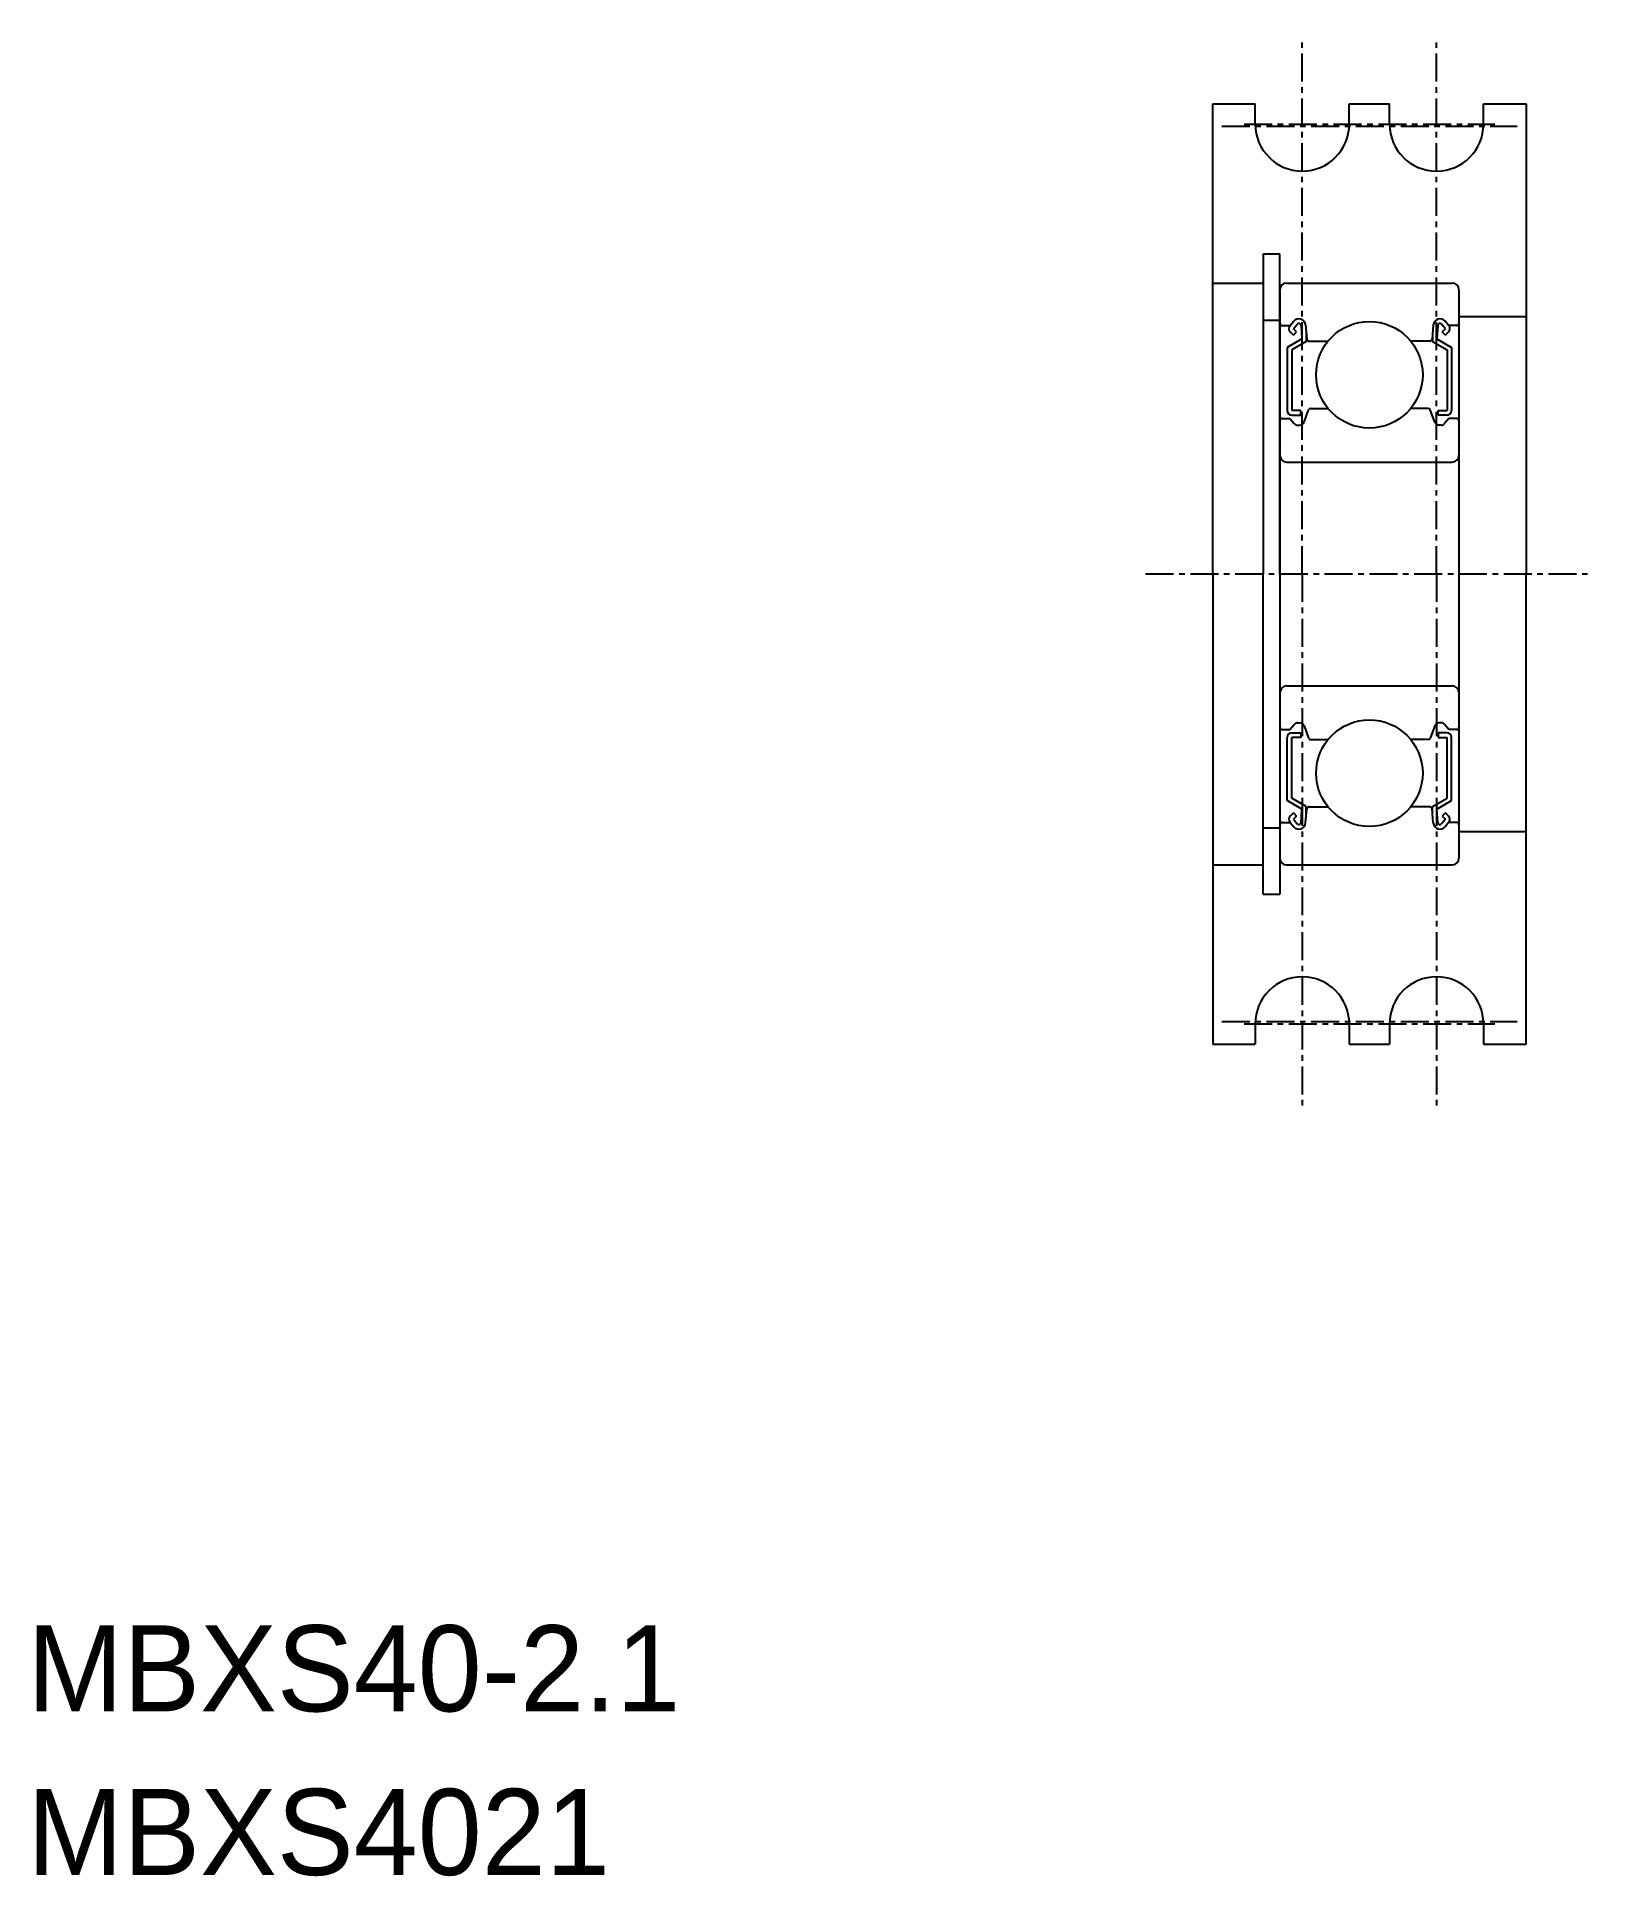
# Model space of a CAD drawing. Extents: x 0.4 to 70, y -0.1 to 82.1.
import ezdxf

# ---------------------------------------------------------------- set-up
doc = ezdxf.new("R2010")
doc.units = 0
doc.linetypes.add('CENTER', pattern=[2, 1.25, -0.25, 0.25, -0.25])
doc.layers.get('0').update_dxf_attribs({"linetype": 'CONTINUOUS'})
doc.layers.add('CENTER', color=1, linetype='CENTER')

msp = doc.modelspace()

# ---------------------------------------------------------------- linework, layer by layer
at = {"color": 7, "linetype": 'CONTINUOUS'}
for p, q in [((52.964, 58.125), (52.964, 79.125)), ((52.964, 79.125), (54.864, 79.125)), ((54.864, 78.225), (54.864, 79.125)), ((59.064, 79.125), (60.864, 79.125)), ((59.064, 78.225), (59.064, 79.125)), ((60.864, 78.225), (60.864, 79.125)), ((65.064, 79.125), (66.964, 79.125)), ((65.064, 78.225), (65.064, 79.125)), ((66.964, 79.125), (66.964, 58.125)), ((55.214, 72.425), (55.214, 58.125)), ((55.214, 72.425), (55.964, 72.425)), ((55.964, 58.125), (55.964, 72.425)), ((52.964, 71.125), (55.214, 71.125)), ((55.964, 70.825), (55.964, 45.425)), ((56.264, 71.125), (63.664, 71.125)), ((63.964, 70.825), (63.964, 45.425)), ((55.214, 69.469), (55.964, 69.469)), ((56.064, 69.225), (56.424, 69.225)), ((56.412, 69.211), (56.583, 69.416)), ((56.566, 69.083), (56.736, 69.286)), ((56.707, 68.942), (56.566, 69.083)), ((56.912, 69.227), (56.945, 68.626)), ((57.112, 69.249), (57.166, 68.617)), ((62.815, 69.249), (62.761, 68.617)), ((63.015, 69.227), (62.983, 68.626)), ((63.362, 69.083), (63.191, 69.286)), ((63.22, 68.942), (63.361, 69.083)), ((63.515, 69.211), (63.344, 69.416)), ((63.864, 69.225), (63.504, 69.225)), ((63.964, 69.625), (66.964, 69.625)), ((56.945, 68.626), (56.295, 68.25)), ((56.295, 68.25), (56.295, 65.425)), ((56.566, 68.8), (56.424, 68.942)), ((57.145, 68.51), (56.495, 68.135)), ((56.566, 68.8), (56.707, 68.942)), ((57.145, 68.871), (57.145, 68.51)), ((57.266, 68.525), (58.114, 68.525)), ((62.661, 68.525), (61.813, 68.525)), ((62.782, 68.51), (63.432, 68.135)), ((62.783, 68.871), (62.783, 68.51)), ((62.982, 68.626), (63.632, 68.25)), ((63.362, 68.8), (63.221, 68.942)), ((63.362, 68.8), (63.503, 68.942)), ((63.633, 68.25), (63.633, 65.425)), ((56.495, 68.135), (56.495, 65.425)), ((63.433, 68.135), (63.433, 65.425)), ((56.064, 65.075), (56.414, 65.075)), ((56.414, 65.075), (56.605, 64.847)), ((56.895, 65.425), (56.495, 65.425)), ((56.495, 65.225), (56.895, 65.225)), ((56.895, 65.225), (56.895, 65.425)), ((57.042, 64.907), (57.244, 65.46)), ((57.338, 65.525), (58.114, 65.525)), ((62.589, 65.525), (61.813, 65.525)), ((62.885, 64.907), (62.683, 65.46)), ((63.033, 65.425), (63.433, 65.425)), ((63.033, 65.225), (63.033, 65.425)), ((63.433, 65.225), (63.033, 65.225)), ((63.513, 65.075), (63.322, 64.847)), ((63.864, 65.075), (63.513, 65.075)), ((56.758, 64.775), (56.854, 64.775)), ((63.169, 64.775), (63.073, 64.775)), ((56.264, 63.125), (63.664, 63.125)), ((52.964, 58.125), (52.964, 37.125)), ((55.214, 43.825), (55.214, 58.125)), ((55.964, 58.125), (55.964, 43.825)), ((66.964, 37.125), (66.964, 58.125)), ((56.264, 53.125), (63.664, 53.125)), ((56.064, 51.175), (56.414, 51.175)), ((56.414, 51.175), (56.605, 51.404)), ((56.495, 51.025), (56.895, 51.025)), ((56.758, 51.475), (56.854, 51.475)), ((56.895, 51.025), (56.895, 50.825)), ((57.042, 51.344), (57.244, 50.791)), ((62.885, 51.344), (62.683, 50.791)), ((63.433, 51.025), (63.033, 51.025)), ((63.033, 51.025), (63.033, 50.825)), ((63.169, 51.475), (63.073, 51.475)), ((63.513, 51.175), (63.322, 51.404)), ((63.864, 51.175), (63.513, 51.175)), ((56.295, 48), (56.295, 50.825)), ((56.895, 50.825), (56.495, 50.825)), ((56.495, 48.115), (56.495, 50.825)), ((57.338, 50.725), (58.114, 50.725)), ((62.589, 50.725), (61.813, 50.725)), ((63.033, 50.825), (63.433, 50.825)), ((63.433, 48.115), (63.433, 50.825)), ((63.633, 48), (63.633, 50.825)), ((56.945, 47.624), (56.295, 48)), ((57.145, 47.74), (56.495, 48.115)), ((57.145, 47.379), (57.145, 47.74)), ((57.266, 47.725), (58.114, 47.725)), ((62.661, 47.725), (61.813, 47.725)), ((62.782, 47.74), (63.432, 48.115)), ((62.783, 47.379), (62.783, 47.74)), ((62.982, 47.624), (63.632, 48)), ((56.064, 47.025), (56.424, 47.025)), ((56.412, 47.039), (56.583, 46.835)), ((56.566, 47.45), (56.424, 47.309)), ((56.566, 47.45), (56.707, 47.308)), ((56.707, 47.308), (56.566, 47.167)), ((56.566, 47.167), (56.736, 46.965)), ((56.912, 47.024), (56.945, 47.624)), ((57.112, 47.001), (57.166, 47.634)), ((62.815, 47.001), (62.761, 47.634)), ((63.015, 47.024), (62.983, 47.624)), ((63.362, 47.167), (63.191, 46.965)), ((63.22, 47.308), (63.361, 47.167)), ((63.362, 47.45), (63.221, 47.308)), ((63.515, 47.039), (63.344, 46.835)), ((63.362, 47.45), (63.503, 47.309)), ((63.864, 47.025), (63.504, 47.025)), ((55.214, 46.781), (55.964, 46.781)), ((63.964, 46.625), (66.964, 46.625)), ((52.964, 45.125), (55.214, 45.125)), ((56.264, 45.125), (63.664, 45.125)), ((55.214, 43.825), (55.964, 43.825)), ((54.864, 38.025), (54.864, 37.125)), ((59.064, 38.025), (59.064, 37.125)), ((60.864, 38.025), (60.864, 37.125)), ((65.064, 38.025), (65.064, 37.125)), ((52.964, 37.125), (54.864, 37.125)), ((59.064, 37.125), (60.864, 37.125)), ((65.064, 37.125), (66.964, 37.125))]:
    msp.add_line(p, q, dxfattribs=at)
for centre in [(59.964, 67.025), (59.964, 49.225)]:
    msp.add_circle(centre, 2.381, dxfattribs=at)
for centre, radius, start, end in [((56.964, 78.225), 2.1, 180, 0), ((62.964, 78.225), 2.1, 180, 0), ((56.264, 70.825), 0.3, 90, 180), ((63.664, 70.825), 0.3, 0, 90), ((56.064, 69.325), 0.1, 180, 270), ((56.565, 69.083), 0.2, 140.13695, 225.00202), ((56.813, 69.224), 0.3, 4.93539, 140.13695), ((56.812, 69.221), 0.1, 3.10166, 139.95027), ((63.114, 69.224), 0.3, 39.86305, 175.06461), ((63.115, 69.221), 0.1, 40.04973, 176.89834), ((63.362, 69.083), 0.2, 314.99798, 39.86305), ((63.864, 69.325), 0.1, 270, 0), ((57.266, 68.625), 0.1, 184.93539, 270), ((62.661, 68.625), 0.1, 270, 355.06461), ((56.064, 64.975), 0.1, 90, 180.81025), ((56.495, 65.425), 0.2, 180, 270), ((57.338, 65.425), 0.1, 90, 159.99156), ((62.589, 65.425), 0.1, 20.00844, 90), ((63.433, 65.425), 0.2, 270, 0), ((63.864, 64.975), 0.1, 359.18975, 90), ((56.758, 64.975), 0.2, 219.97618, 270), ((56.854, 64.975), 0.2, 270, 339.99156), ((63.073, 64.975), 0.2, 200.00844, 270), ((63.169, 64.975), 0.2, 270, 320.02382), ((56.264, 63.425), 0.3, 180, 270), ((63.664, 63.425), 0.3, 270, 0), ((56.264, 52.825), 0.3, 90, 180), ((63.664, 52.825), 0.3, 0, 90), ((56.064, 51.275), 0.1, 179.18975, 270), ((56.495, 50.825), 0.2, 90, 180), ((56.758, 51.275), 0.2, 90, 140.02382), ((56.854, 51.275), 0.2, 20.00844, 90), ((63.073, 51.275), 0.2, 90, 159.99156), ((63.169, 51.275), 0.2, 39.97618, 90), ((63.433, 50.825), 0.2, 0, 90), ((63.864, 51.275), 0.1, 270, 0.81025), ((57.338, 50.825), 0.1, 200.00844, 270), ((62.589, 50.825), 0.1, 270, 339.99156), ((57.266, 47.625), 0.1, 90, 175.06461), ((62.661, 47.625), 0.1, 4.93539, 90), ((56.064, 46.925), 0.1, 90, 180), ((56.565, 47.167), 0.2, 134.99798, 219.86305), ((56.813, 47.027), 0.3, 219.86305, 355.06461), ((56.812, 47.029), 0.1, 220.04973, 356.89834), ((63.114, 47.027), 0.3, 184.93539, 320.13695), ((63.115, 47.029), 0.1, 183.10166, 319.95027), ((63.362, 47.167), 0.2, 320.13695, 45.00202), ((63.864, 46.925), 0.1, 0, 90), ((56.264, 45.425), 0.3, 180, 270), ((63.664, 45.425), 0.3, 270, 0), ((56.964, 38.025), 2.1, 0, 180), ((62.964, 38.025), 2.1, 0, 180)]:
    msp.add_arc(centre, radius, start, end, dxfattribs=at)
at = {"layer": 'CENTER', "color": 1, "linetype": 'CENTER'}
for p, q in [((56.964, 58.125), (56.964, 82.125)), ((62.964, 58.125), (62.964, 82.125)), ((53.364, 78.125), (66.564, 78.125)), ((54.364, 78.225), (65.564, 78.225)), ((49.964, 58.125), (69.964, 58.125)), ((56.964, 58.125), (56.964, 34.125)), ((62.964, 58.125), (62.964, 34.125)), ((53.364, 38.125), (66.564, 38.125)), ((54.364, 38.025), (65.564, 38.025))]:
    msp.add_line(p, q, dxfattribs=at)

# ---------------------------------------------------------------- texts
at = {"color": 7, "linetype": 'CONTINUOUS'}
for s, p in [('MBXS40-2.1', (0, 7.31)), ('MBXS4021', (0, 0))]:
    msp.add_text(s, height=3.8472, dxfattribs=at).set_placement(p)

doc.saveas('drawing.dxf')
